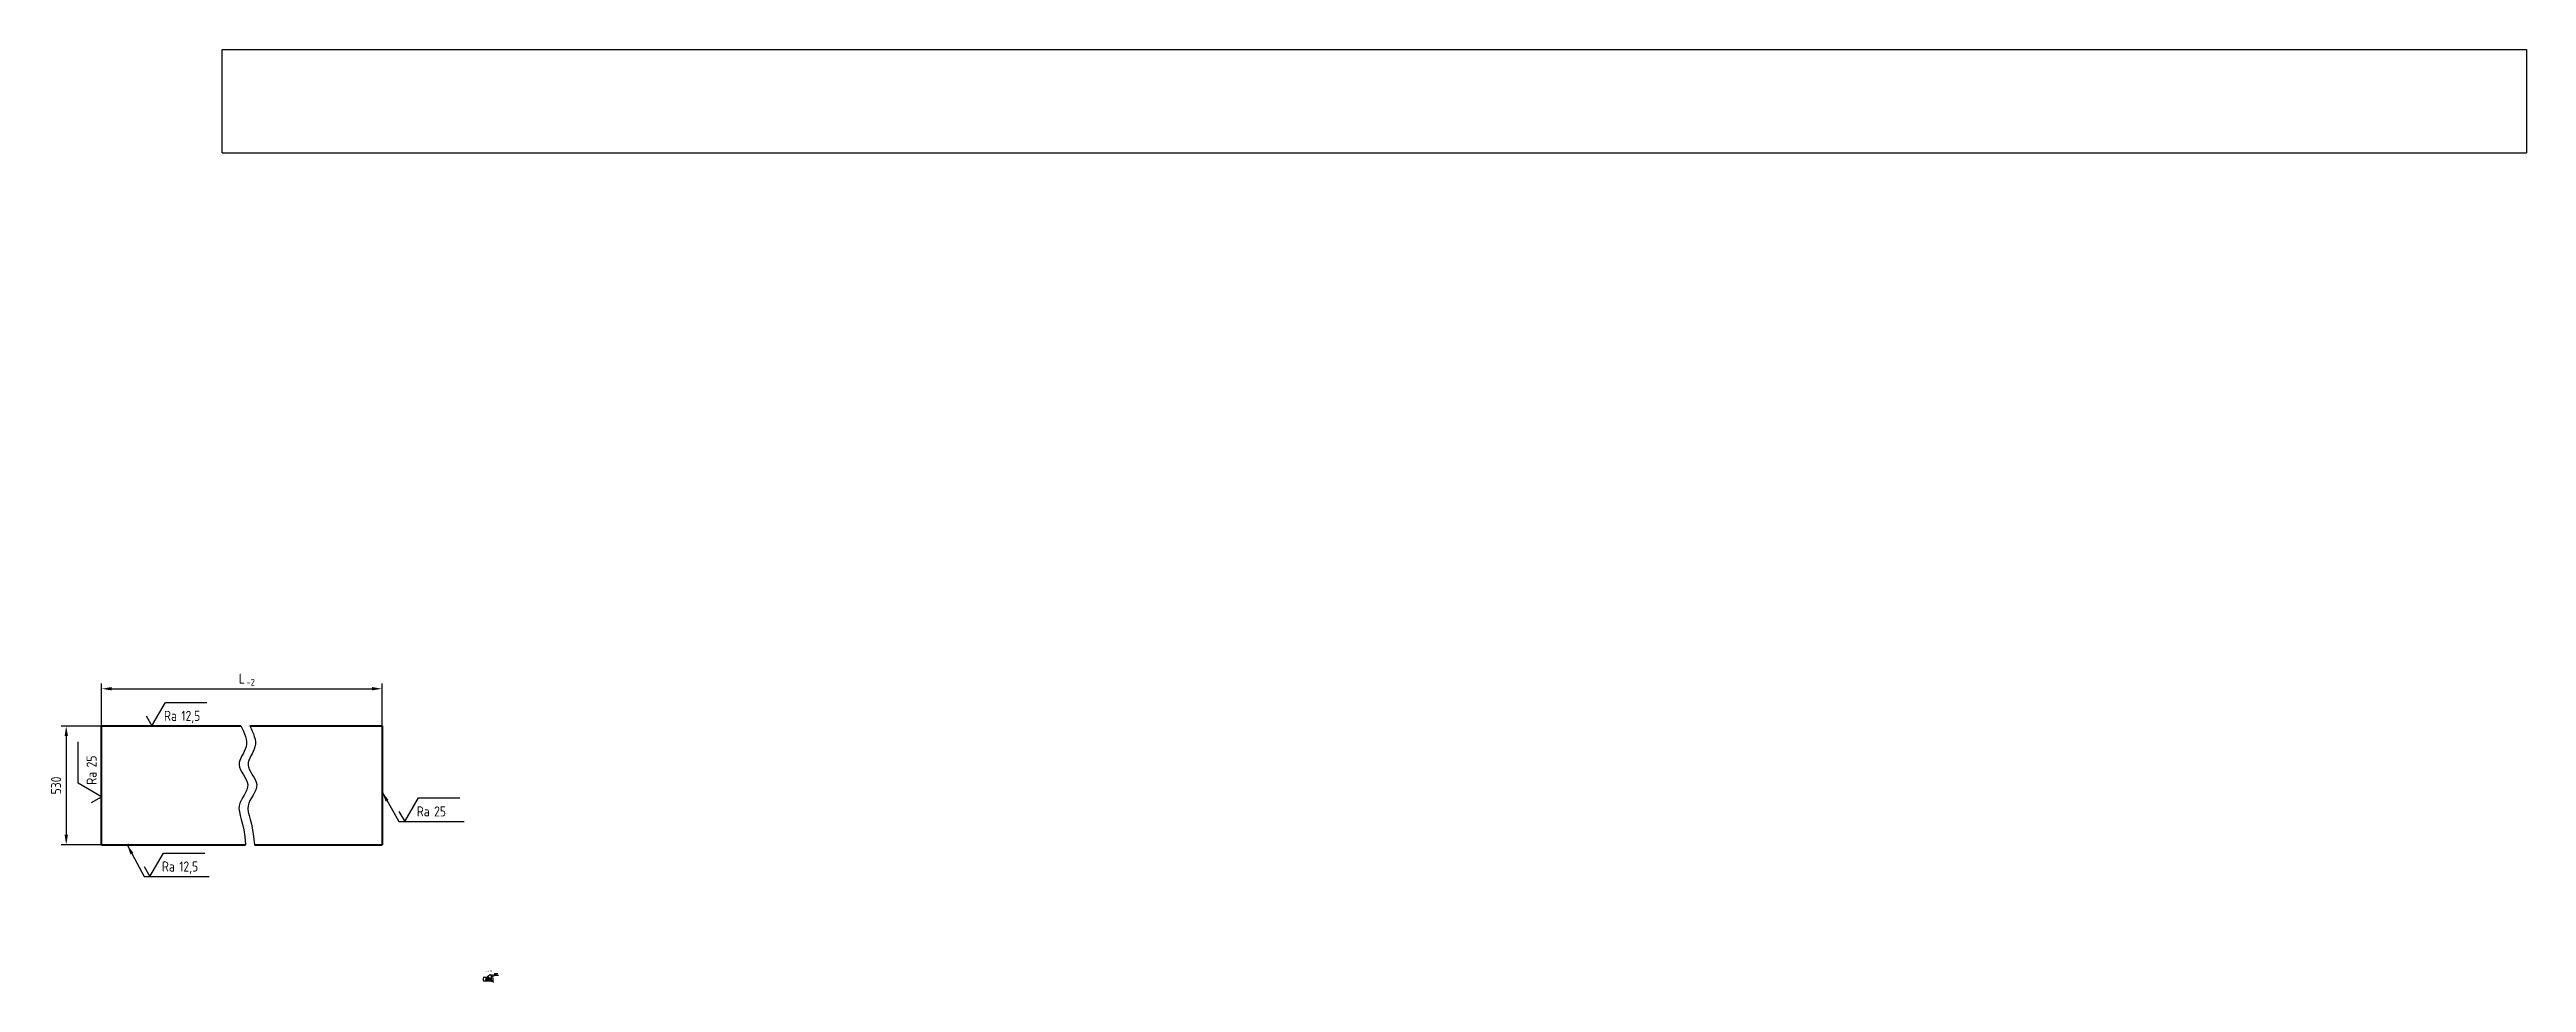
# Model space of a CAD drawing. Header units: millimetres. Extents: x -761 to 10289, y -953 to 3206.
import ezdxf
from ezdxf.enums import TextEntityAlignment as Align

# ---------------------------------------------------------------- set-up
doc = ezdxf.new("R2010")
doc.units = ezdxf.units.MM
for name, color, linetype in [('Bord', 1, 'Continuous'), ('Cont', 6, 'Continuous'), ('DIM', 7, 'Continuous'), ('HATCH', 2, 'Continuous'), ('Text', 3, 'Continuous'), ('Textb', 6, 'Continuous')]:
    doc.layers.add(name, color=color, linetype=linetype)
doc.styles.add('Style1', font='romans.shx', dxfattribs={"width": 0.8})
doc.dimstyles.new('Copy of LIN 15', dxfattribs={"dimscale": 15, "dimtxt": 3, "dimasz": 3, "dimexe": 1.5, "dimexo": 0, "dimgap": 1.5, "dimtad": 1, "dimdec": 4, "dimrnd": 1, "dimdsep": 46, "dimtxsty": 'Style1', "dimcen": 0, "dimdle": 2, "dimclrd": 256, "dimclrt": 3, "dimadec": 0, "dimazin": 0, "dimtfac": 0.666667, "dimtdec": 4, "dimtmove": 0, "dimatfit": 2, "dimfxl": 1, "dimtvp": 0.833333, "dimtolj": 1, "dimtzin": 0, "dimarcsym": 0})
doc.dimstyles.new('Lin', dxfattribs={"dimtxt": 3, "dimasz": 3, "dimexe": 1.25, "dimexo": 0, "dimgap": 1, "dimtad": 1, "dimdec": 3, "dimtxsty": 'Style1', "dimcen": 2.5, "dimclrt": 3, "dimadec": 0, "dimazin": 0, "dimtfac": 1, "dimtdec": 3, "dimtmove": 0, "dimatfit": 3, "dimldrblk": 'DOT', "dimfxl": 1, "dimarcsym": 0})

# ---------------------------------------------------------------- blocks, each defined once
blk = doc.blocks.new('*D19')
at = {"layer": 'DIM', "color": 0, "lineweight": -2, "transparency": 16777216}
for p, q in [((-529, 190), (-709, 190)), ((-529, -340), (-709, -340))]:
    blk.add_line(p, q, dxfattribs=at)
at = {"layer": 'DIM', "lineweight": -2, "transparency": 16777216}
blk.add_line((-687, 145), (-687, -295), dxfattribs=at)
at = {"layer": 'DIM', "transparency": 16777216}
for points in [[(-694, 145), (-679, 145), (-687, 190)], [(-694, -295), (-679, -295), (-687, -340)]]:
    blk.add_solid(points, dxfattribs=at)
at = {"layer": 'DIM', "color": 3, "transparency": 16777216, "insert": (-732, -75), "char_height": 45, "attachment_point": 5, "rotation": 90, "style": 'Style1'}
blk.add_mtext('\\A1;530', dxfattribs=at)
blk = doc.blocks.new('*D20')
at = {"layer": 'DIM', "color": 0, "lineweight": -2, "transparency": 16777216}
for p, q in [((-529, 190), (-529, 379)), ((722, 190), (722, 379))]:
    blk.add_line(p, q, dxfattribs=at)
at = {"layer": 'DIM', "lineweight": -2, "transparency": 16777216}
blk.add_line((-484, 356), (677, 356), dxfattribs=at)
at = {"layer": 'DIM', "transparency": 16777216}
for points in [[(-484, 364), (-484, 349), (-529, 356)], [(677, 364), (677, 349), (722, 356)]]:
    blk.add_solid(points, dxfattribs=at)
at = {"layer": 'DIM', "color": 3, "transparency": 16777216, "insert": (97, 401), "char_height": 45, "attachment_point": 5, "style": 'Style1'}
blk.add_mtext('\\A1;L', dxfattribs=at)
blk = doc.blocks.new('sherISO_01')
at = {"layer": 'Text'}
blk.add_line((4.04, 7), (16.36, 7), dxfattribs=at)
blk.add_lwpolyline([(-1.73, 3), (0, 0), (4.04, 7)], dxfattribs=at)
at = {"layer": 'Text', "style": 'Style1', "width": 0.8}
blk.add_text('Ra', height=3, dxfattribs=at).set_placement((3.58, 1.5))
blk.add_attdef('12,5', (8.73, 1.5), '', height=3, dxfattribs=at)
blk = doc.blocks.new('ZNAK02')
at = {"layer": 'Textb', "style": 'Style1', "width": 0.8}
blk.add_attdef('А-А', text='', height=6, dxfattribs=at).set_placement((14, 0), align=Align.RIGHT)
blk.add_attdef('SC(1)', (15, 0), '', height=5, dxfattribs=at)
blk = doc.blocks.new('*D25')
at = {"layer": 'DIM', "color": 0, "lineweight": -2, "transparency": 16777216}
for p, q in [((1184, -931), (1174, -931)), ((1184, -947), (1174, -947)), ((1175, -944), (1175, -934))]:
    blk.add_line(p, q, dxfattribs=at)
at = {"layer": 'DIM', "color": 0, "transparency": 16777216}
for points in [[(1175, -934), (1176, -934), (1175, -931)], [(1175, -944), (1176, -944), (1175, -947)]]:
    blk.add_solid(points, dxfattribs=at)
at = {"layer": 'DIM', "color": 3, "transparency": 16777216, "insert": (1173, -939), "char_height": 3, "attachment_point": 5, "rotation": 90, "style": 'Style1'}
blk.add_mtext('16*', dxfattribs=at)
blk = doc.blocks.new('_Dot')
at = {"color": 0, "linetype": 'ByBlock', "lineweight": -2}
blk.add_line((-0.5, 0), (-1, 0), dxfattribs=at)
at = {"color": 0, "linetype": 'ByBlock', "const_width": 0.5}
blk.add_lwpolyline([(-0.25, 0, 1), (0.25, 0, 1)], format="xyb", close=True, dxfattribs=at)
blk = doc.blocks.new('*D26')
at = {"layer": 'DIM', "color": 0, "lineweight": -2, "transparency": 16777216}
for p, q in [((1211, -945), (1220, -945)), ((1211, -947), (1220, -947)), ((1218, -942), (1218, -932)), ((1218, -947), (1218, -945)), ((1218, -950), (1218, -953))]:
    blk.add_line(p, q, dxfattribs=at)
at = {"layer": 'DIM', "color": 0, "transparency": 16777216}
for points in [[(1218, -942), (1219, -942), (1218, -945)], [(1218, -950), (1219, -950), (1218, -947)]]:
    blk.add_solid(points, dxfattribs=at)
at = {"layer": 'DIM', "color": 3, "transparency": 16777216, "insert": (1215, -936), "char_height": 3, "attachment_point": 5, "rotation": 90, "style": 'Style1'}
blk.add_mtext('\\A1;2{\\H0.7x;\\S+1^-2;}', dxfattribs=at)
blk = doc.blocks.new('*D27')
at = {"layer": 'DIM', "color": 0, "lineweight": -2, "transparency": 16777216}
for p, q in [((1199, -931), (1194, -925)), ((1211, -945), (1211, -919))]:
    blk.add_line(p, q, dxfattribs=at)
for start, end in [(136.7877, 143.5753), (90, 130), (76.4247, 83.2123)]:
    blk.add_arc((1211, -945), 25.3, start, end, dxfattribs=at)
at = {"layer": 'DIM', "color": 0, "transparency": 16777216}
for points in [[(1192, -928), (1193, -928), (1195, -926)], [(1214, -921), (1214, -920), (1211, -920)]]:
    blk.add_solid(points, dxfattribs=at)
at = {"layer": 'DIM', "color": 3, "transparency": 16777216, "insert": (1201, -919), "char_height": 3, "attachment_point": 5, "rotation": 20, "style": 'Style1'}
blk.add_mtext('40%%d%%P2%%d', dxfattribs=at)

msp = doc.modelspace()

# ---------------------------------------------------------------- hatches: boundary and pattern name
at = {"layer": 'HATCH'}
h = msp.add_hatch(dxfattribs=at)
h.set_pattern_fill('ANSI31', color=256, angle=90, style=0)
h.set_pattern_definition([(135, (3461.479, 519.9854), (-2.245064, -2.245064), [])])
edge = h.paths.add_edge_path()
edge.add_line((1199.0543, -931.21496), (1184.03159, -931.21496))
edge.add_spline(control_points=[(1184.03159, -931.21496), (1185.41462, -933.66859), (1187.87369, -938.03121), (1181.85364, -942.61929), (1183.62879, -945.84478), (1184.38288, -947.21496)], knot_values=[0, 0, 0, 0, 7.3367192091, 13.0448916899, 17.2605295644, 17.2605295644, 17.2605295644, 17.2605295644], degree=3, periodic=0)
edge.add_line((1184.38288, -947.21496), (1210.8017, -947.21496))
edge.add_line((1210.8017, -947.21496), (1210.8017, -945.21496))
edge.add_line((1210.8017, -945.21496), (1199.0543, -931.21496))

# ---------------------------------------------------------------- linework, layer by layer
at = {"layer": 'Bord'}
for points, knots in [([(92.31992, 190.46493), (107.84207, 158.99354), (137.19061, 99.48895), (54.74, 13.54664), (158.88815, -72.84311), (52.72429, -166.97045), (106.48621, -234.21764), (112.98655, -339.53507)], [0, 0, 0, 0, 96.3628755031, 182.1982582264, 278.1580791855, 381.2517061918, 488.215552354, 488.215552354, 488.215552354, 488.215552354]), ([(132.02317, 190.46493), (147.54532, 158.99354), (176.89386, 99.48895), (94.44325, 13.54664), (198.5914, -72.84311), (92.42754, -166.97045), (146.18946, -234.21764), (152.6898, -339.53507)], [0, 0, 0, 0, 96.3628755031, 182.1982582264, 278.1580791855, 381.2517061918, 488.215552354, 488.215552354, 488.215552354, 488.215552354]), ([(1184.03159, -931.21496), (1185.41462, -933.66859), (1187.87369, -938.03121), (1181.85364, -942.61929), (1183.62879, -945.84478), (1184.38288, -947.21496)], [0, 0, 0, 0, 7.3367192091, 13.0448916899, 17.2605295644, 17.2605295644, 17.2605295644, 17.2605295644])]:
    msp.add_open_spline(points, degree=3, knots=knots, dxfattribs=at)
at = {"layer": 'Cont'}
for p, q in [((8.89918, 2746.2947), (8.89918, 3206.2947)), ((8.89918, 3206.2947), (10288.89918, 3206.2947)), ((10288.89918, 3206.2947), (10288.89918, 2746.2947)), ((8.89918, 2746.2947), (10288.89918, 2746.2947)), ((1199.0543, -931.21496), (1184.03159, -931.21496)), ((1210.8017, -947.21496), (1184.38288, -947.21496)), ((1210.8017, -945.21496), (1199.0543, -931.21496)), ((1210.8017, -947.21496), (1210.8017, -945.21496))]:
    msp.add_line(p, q, dxfattribs=at)
at = {"layer": 'Cont', "lineweight": 40}
for p, q in [((-528.74557, -339.53507), (-528.74557, 190.46493)), ((-528.74557, 190.46493), (92.31992, 190.46493)), ((132.02317, 190.46493), (722.25859, 190.46493)), ((722.25859, 190.46493), (722.25859, -339.53507)), ((-528.74557, -339.53507), (112.98655, -339.53507)), ((152.6898, -339.53507), (722.25859, -339.53507))]:
    msp.add_line(p, q, dxfattribs=at)
at = {"layer": 'DIM'}
for p, q in [((797.49374, -235.71836), (1088.40293, -235.71836)), ((-339.62733, -481.23363), (-48.71814, -481.23363)), ((1223.05951, -920.4497), (1241.07443, -920.4497))]:
    msp.add_line(p, q, dxfattribs=at)

# ---------------------------------------------------------------- block references
at = {"layer": 'Bord'}
msp.add_blockref('ZNAK02', (1187.79223, -904.69781), dxfattribs=at).add_auto_attribs({'А-А': 'А-А', 'SC(1)': '(1:1)'})
at = {"layer": 'DIM', "xscale": 15, "yscale": 15, "zscale": 15}
for p, values in [((-304.18562, 190.46493), {'12,5': '12,5'}), ((823.4745, -235.71837), {'12,5': '25'}), ((-313.64657, -481.23364), {'12,5': '12,5'})]:
    msp.add_blockref('sherISO_01', p, dxfattribs=at).add_auto_attribs(values)
at = {"layer": 'DIM', "xscale": 15, "yscale": 15, "zscale": 15, "rotation": 90}
msp.add_blockref('sherISO_01', (-528.74557, -125.42001), dxfattribs=at).add_auto_attribs({'12,5': '25'})
at = {"layer": 'DIM'}
msp.add_blockref('sherISO_01', (1223.05951, -920.4497), dxfattribs=at).add_auto_attribs({'12,5': '12,5'})

# ---------------------------------------------------------------- texts
at = {"layer": 'DIM', "color": 3, "char_height": 30, "attachment_point": 7, "style": 'Style1'}
for insert in [(1481.174, 51.89072), (1153.42029, -263.422)]:
    msp.add_mtext('\\A1;', dxfattribs=dict(at, insert=insert))
at = {"layer": 'Text', "style": 'Style1', "width": 0.8}
msp.add_text('-2', height=30, dxfattribs=at).set_placement((117.93466, 370.45811))

# ---------------------------------------------------------------- dimensions: what is measured, and where the dimension line sits
at = {"layer": 'DIM'}
dim = msp.add_linear_dim(base=(722.25859, 356.25293), p1=(-528.74557, 190.46493), p2=(722.25859, 190.46493), text='L', dimstyle='Copy of LIN 15', dxfattribs=at)
dim.commit()
dim.dimension.update_dxf_attribs({"geometry": '*D20', "text_midpoint": (96.75651, 401.25293)})
for base, p1, p2, text, dimstyle, picture, middle in [((-686.71274, -339.53507), (-528.74557, 190.46493), (-528.74557, -339.53507), '530', 'Copy of LIN 15', '*D19', (-731.71274, -74.53507)), ((1175.12992, -931.21496), (1184.38288, -947.21496), (1184.03159, -931.21496), '<>*', 'Lin', '*D25', (1172.62992, -939.21496)), ((1218.27498, -945.21496), (1210.8017, -947.21496), (1210.8017, -945.21496), '\\A1;<>{\\H0.7x;\\S+1^-2;}', 'Lin', '*D26', (1214.82498, -935.68354))]:
    dim = msp.add_linear_dim(base=base, p1=p1, p2=p2, angle=90, text=text, dimstyle=dimstyle, dxfattribs=at)
    dim.commit()
    dim.dimension.update_dxf_attribs({"geometry": picture, "text_midpoint": middle})
dim = msp.add_angular_dim_2l(base=(1204.95828, -920.55964), line1=((1210.8017, -947.21496), (1210.8017, -945.21496)), line2=((1210.8017, -945.21496), (1199.0543, -931.21496)), text='40%%d%%P2%%d', dimstyle='Lin', dxfattribs=at)
dim.commit()
dim.dimension.update_dxf_attribs({"geometry": '*D27', "text_midpoint": (1201.28043, -919.0555)})

# ---------------------------------------------------------------- leaders
for points, dimstyle in [([(722.25859, -103.62448), (797.49374, -235.71836)], 'Copy of LIN 15'), ([(-414.86248, -339.53507), (-339.62733, -481.23363)], 'Copy of LIN 15'), ([(1203.32814, -936.30833), (1223.05951, -920.4497)], 'Lin')]:
    msp.add_leader(points, dimstyle=dimstyle, dxfattribs=at)

doc.saveas('drawing.dxf')
